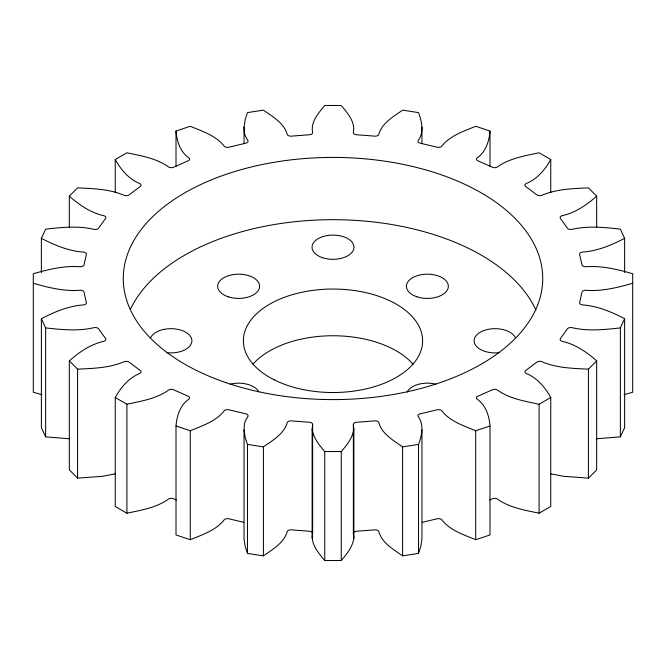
<?xml version="1.0" encoding="UTF-8"?>
<svg xmlns="http://www.w3.org/2000/svg" width="666" height="666" viewBox="0 0 666 666"><rect width="100%" height="100%" fill="white"/><g stroke="black" fill="none" stroke-linecap="round" stroke-linejoin="round"><path stroke-width="1" d="M632.7 283.275C617.524 287.62 601.781 291.533 585.872 290.268A3.621 2.09 0 0 0 581.967 292.183L579.62 302.506A3.621 2.09 0 0 0 582.525 304.936C597.452 305.927 611.48 311.913 624.625 318.689L620.354 327.897C604.345 329.678 587.845 331.402 571.986 327.655A3.621 2.09 0 0 0 567.357 328.921L560.456 338.536A3.621 2.09 0 0 0 562.171 341.325C575.332 344.23 586.763 352.056 596.669 360.897L588.419 369.147C572.743 368.415 556.451 367.99 541.808 361.688A3.621 2.09 0 0 0 536.771 362.221L525.79 370.479A3.621 2.09 0 0 0 526.207 373.426C537.154 377.913 545.163 387.346 550.757 397.494L539.085 404.229C524.8 401.182 509.54 398.759 497.41 390.06A3.621 2.09 0 0 0 492.307 389.818L477.997 396.153A3.621 2.09 0 0 0 477.072 399.067C485.772 405.061 489.235 415.884 489.993 425.974L475.707 430.744C463.711 425.749 450.083 421.461 441.799 410.822A3.621 2.09 0 0 0 436.979 409.831L420.313 413.811A3.621 2.09 0 0 0 418.115 416.483C424.342 424.583 421.794 435.639 418.539 444.413L402.597 446.878C393.473 440.442 381.976 434.074 378.779 422.569A3.621 2.09 0 0 0 374.567 420.895L356.685 422.252A3.621 2.09 0 0 0 353.363 424.5L353.871 429.287L353.871 538.27C352.572 546.936 346.828 554.087 341.25 560.522L324.75 560.522C318.548 553.03 310.414 543.997 312.637 533.483A3.621 2.09 0 0 0 309.315 531.235L291.433 529.87A3.621 2.09 0 0 0 287.221 531.551C284.024 543.056 272.527 549.417 263.403 555.86L247.461 553.388L245.246 546.736L244.047 538.927L244.047 429.953L244.364 424.359L245.246 421.037L247.885 416.483A3.621 2.09 0 0 0 245.687 413.811L229.021 409.831A3.621 2.09 0 0 0 224.201 410.822C215.917 421.461 202.289 425.749 190.293 430.744L176.007 425.974C176.765 415.884 180.228 405.061 188.928 399.067A3.621 2.09 0 0 0 188.003 396.153L173.693 389.818A3.621 2.09 0 0 0 168.59 390.06C156.46 398.759 141.2 401.182 126.915 404.229L115.243 397.494C120.837 387.346 128.846 377.913 139.793 373.426A3.621 2.09 0 0 0 140.21 370.479L129.229 362.221A3.621 2.09 0 0 0 124.192 361.688C109.549 367.99 93.257 368.415 77.581 369.147L69.331 360.897C79.237 352.056 90.668 344.23 103.829 341.325A3.621 2.09 0 0 0 105.544 338.536L98.643 328.921A3.621 2.09 0 0 0 94.014 327.655C78.155 331.402 61.655 329.678 45.646 327.897L41.375 318.689C54.52 311.913 68.548 305.927 83.475 304.936A3.621 2.09 0 0 0 86.38 302.506L84.033 292.183A3.621 2.09 0 0 0 80.128 290.268C64.219 291.533 48.476 287.62 33.3 283.275M244.047 143.673L244.047 127.073L245.246 119.264L247.461 112.612L263.403 110.14C272.527 116.583 284.024 122.944 287.221 134.449A3.621 2.09 0 0 0 291.433 136.13L309.315 134.765A3.621 2.09 0 0 0 312.637 132.517C310.414 122.003 318.548 112.97 324.75 105.478L341.25 105.478C347.452 112.97 355.586 122.003 353.363 132.517A3.621 2.09 0 0 0 356.685 134.765L374.567 136.13A3.621 2.09 0 0 0 378.779 134.449C381.976 122.944 393.473 116.583 402.597 110.14L418.539 112.612C421.794 121.379 424.342 132.434 418.115 140.534A3.621 2.09 0 0 0 420.313 143.207L436.979 147.186A3.621 2.09 0 0 0 441.799 146.195C450.083 135.556 463.711 131.269 475.707 126.282L489.993 131.044L489.993 166.334M312.129 538.27L312.129 429.287L312.637 424.5A3.621 2.09 0 0 0 309.315 422.252L291.433 420.895A3.621 2.09 0 0 0 287.221 422.569C284.024 434.074 272.527 440.442 263.403 446.878L247.461 444.413L245.246 437.762L244.047 429.953M489.993 131.044C489.235 141.134 485.772 151.956 477.072 157.959A3.621 2.09 0 0 0 477.997 160.864L492.307 167.199A3.621 2.09 0 0 0 497.41 166.966C509.54 158.258 524.8 155.836 539.085 152.789L550.757 159.524L550.757 192.74M353.871 429.287C352.572 437.953 346.828 445.113 341.25 451.54L341.25 560.522M353.871 538.27L353.363 533.483A3.621 2.09 0 0 1 356.685 531.235L374.567 529.87A3.621 2.09 0 0 1 378.779 531.551C381.976 543.056 393.473 549.417 402.597 555.86L418.539 553.388L420.754 546.736L421.953 538.927L421.953 429.953M41.375 272.577L41.375 238.328L45.646 229.129C61.655 227.347 78.155 225.616 94.014 229.37A3.621 2.09 0 0 0 98.643 228.097L105.544 218.481A3.621 2.09 0 0 0 103.829 215.692C90.668 212.787 79.237 204.962 69.331 196.12L77.581 187.87C93.257 188.603 109.549 189.036 124.192 195.329A3.621 2.09 0 0 0 129.229 194.797L140.21 186.538A3.621 2.09 0 0 0 139.793 183.591C128.846 179.104 120.837 169.672 115.243 159.524L126.915 152.789C141.2 155.836 156.46 158.258 168.59 166.966A3.621 2.09 0 0 0 173.693 167.199L188.003 160.864A3.621 2.09 0 0 0 188.928 157.959C180.228 151.956 176.765 141.134 176.007 131.044L190.293 126.282C202.289 131.269 215.917 135.556 224.201 146.195A3.621 2.09 0 0 0 229.021 147.186L245.687 143.207A3.621 2.09 0 0 0 247.885 140.534L245.246 135.989L244.364 132.667L244.047 127.073M596.27 438.794L620.354 436.871L624.625 427.672L624.625 318.689M550.757 159.524C545.163 169.672 537.154 179.104 526.207 183.591A3.621 2.09 0 0 0 525.79 186.538L536.771 194.797A3.621 2.09 0 0 0 541.808 195.329C556.451 189.036 572.743 188.603 588.419 187.87L596.669 196.12L596.669 227.256M550.516 473.767L563.344 476.29L588.419 478.13L596.669 469.88L596.669 360.897M596.669 196.12C586.763 204.962 575.332 212.787 562.171 215.692A3.621 2.09 0 0 0 560.456 218.481L567.357 228.097A3.621 2.09 0 0 0 571.986 229.37C587.845 225.616 604.345 227.347 620.354 229.129L624.625 238.328L624.625 272.577M489.618 499.991L492.307 498.801A3.621 2.09 0 0 1 497.41 499.034C509.54 507.742 524.8 510.164 539.085 513.211L550.757 506.476L550.757 397.494M624.625 238.328C611.48 245.105 597.452 251.09 582.525 252.081A3.621 2.09 0 0 0 579.62 254.512L581.967 264.835A3.621 2.09 0 0 0 585.872 266.75C601.781 265.484 617.524 269.397 632.7 273.743L632.7 392.257L624.067 394.672M176.007 425.974L176.007 534.956L190.293 539.718C202.289 534.731 215.917 530.444 224.201 519.805A3.621 2.09 0 0 1 229.021 518.814L243.723 522.327M422.277 522.327L436.979 518.814A3.621 2.09 0 0 1 441.799 519.805C450.083 530.444 463.711 534.731 475.707 539.718L489.993 534.956L489.993 425.974M115.484 473.767L102.656 476.29L77.581 478.13L69.331 469.88L69.331 360.897M115.243 397.494L115.243 506.476L126.915 513.211C141.2 510.164 156.46 507.742 168.59 499.034A3.621 2.09 0 0 1 173.693 498.801L176.382 499.991M312.129 429.287C313.428 437.953 319.172 445.113 324.75 451.54L341.25 451.54M69.73 438.794L45.646 436.871L41.375 427.672L41.375 318.689M41.933 394.672L33.3 392.257L33.3 273.743C48.476 269.397 64.219 265.484 80.128 266.75A3.621 2.09 0 0 0 84.033 264.835L86.38 254.512A3.621 2.09 0 0 0 83.475 252.081C68.548 251.09 54.52 245.105 41.375 238.328M620.354 327.897L620.354 436.871M588.419 369.147L588.419 478.13M539.085 404.229L539.085 513.211M475.707 430.744L475.707 539.718M421.953 127.073L421.953 143.673M418.539 444.413L418.539 553.388M402.597 446.878L402.597 555.86M353.363 424.5L353.363 533.483M324.75 451.54L324.75 560.522M312.637 424.5L312.637 533.483M263.403 446.878L263.403 555.86M247.461 444.413L247.461 553.388M190.293 430.744L190.293 539.718M176.007 131.044L176.007 166.334M126.915 404.229L126.915 513.211M115.243 159.524L115.243 192.74M77.581 369.147L77.581 478.13M69.331 196.12L69.331 227.256M45.646 327.897L45.646 436.871M130.486 309.274A209.74 121.095 0 0 1 333.857 219.688A209.74 121.095 0 0 1 535.955 310.231M230.178 384.19A20.971 12.113 0 0 1 258.758 391.891M407.117 392.141A20.971 12.113 0 0 1 435.914 384.215M150.666 337.654A20.971 12.113 0 0 1 176.065 329.046A20.971 12.113 0 0 1 191.333 343.581A20.971 12.113 0 0 1 166.383 352.605M499.617 352.605A20.971 12.113 0 0 1 474.667 343.581A20.971 12.113 0 0 1 489.935 329.046A20.971 12.113 0 0 1 515.334 337.654M252.98 364.194A89.619 51.74 0 0 1 333.117 335.747A89.619 51.74 0 0 1 413.12 364.31M416.891 296.778A20.971 12.113 0 0 0 448.351 286.297A20.971 12.113 0 0 0 416.891 275.807A20.971 12.113 0 0 0 416.891 296.778M228.13 296.778A20.971 12.113 0 0 0 259.598 286.297A20.971 12.113 0 0 0 228.13 275.807A20.971 12.113 0 0 0 228.13 296.778M322.51 257.7A20.971 12.113 0 0 0 353.971 247.211A20.971 12.113 0 0 0 322.51 236.721A20.971 12.113 0 0 0 322.51 257.7M274.334 379.903A89.619 51.74 0 0 0 421.004 350.557A89.619 51.74 0 0 0 303.654 291.899A89.619 51.74 0 0 0 274.334 379.903M225.965 382.65A209.74 121.095 0 0 0 542.723 279.953A209.74 121.095 0 0 0 230.303 172.927A209.74 121.095 0 0 0 225.965 382.65"/></g></svg>
